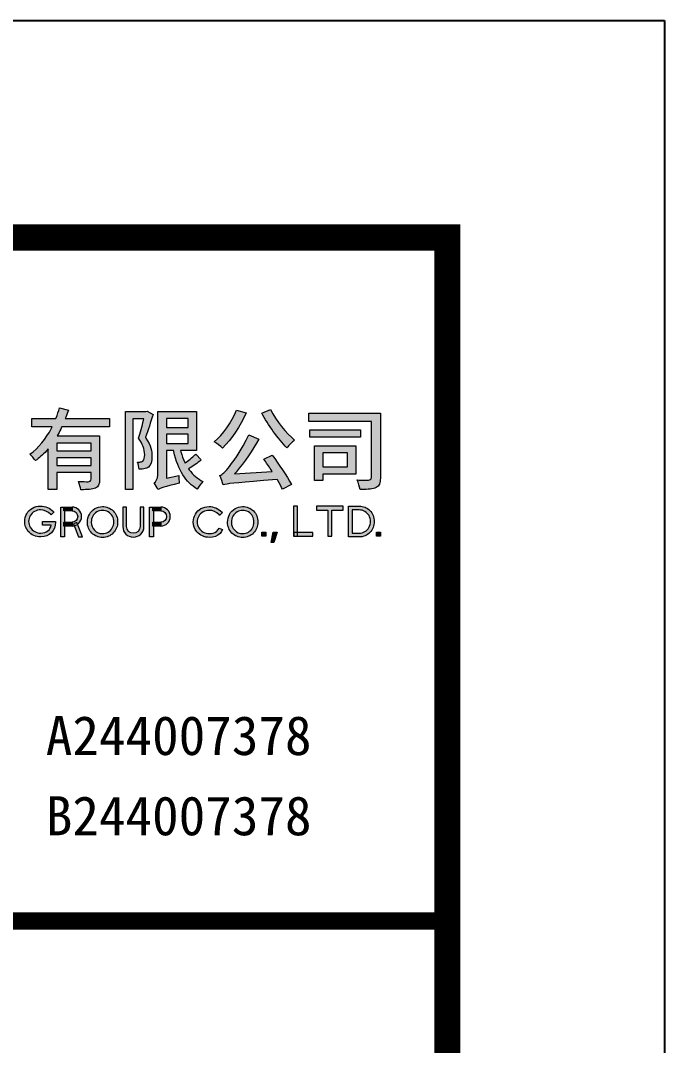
# Model space of a CAD drawing. Header units: millimetres. Extents: x 434053 to 1059003, y -2417481 to 936527.
# Drawn here: x 619367 to 620851, y -2388883 to -2386521 of the extents above; entities that cross this region are included whole.
import ezdxf

# ---------------------------------------------------------------- set-up
doc = ezdxf.new("R2010")
doc.units = ezdxf.units.MM
doc.header["$LTSCALE"] = 1000
doc.header["$MEASUREMENT"] = 0
for name, color, linetype in [('_U+56FE_U+5C42 1', 7, 'Continuous'), ('A-ANNO-TTLB', 7, 'Continuous'), ('TITEXT', 7, 'Continuous'), ('TITLIN', 7, 'Continuous'), ('图框层', 3, 'Continuous')]:
    doc.layers.add(name, color=color, linetype=linetype)
doc.styles.add('TITXV', font='', dxfattribs={"width": 0.8})
doc.styles.get('TITXV').set_extended_font_data('SimSun')

# ---------------------------------------------------------------- blocks, each defined once
blk = doc.blocks.new('asdfgafglogo2021h')
at = {"layer": '_U+56FE_U+5C42 1'}
h = blk.add_hatch(color=256, dxfattribs=at)
h.dxf.hatch_style = 2
edge = h.paths.add_edge_path()
edge.add_spline(control_points=[(397303.4, -17781.4), (397301.3, -17770.2), (397296.8, -17755.6), (397291.9, -17743.6), (397311, -17744.4), (397330.5, -17744.4), (397336.7, -17744.4), (397343, -17744.1), (397350.9, -17742.3), (397350.9, -17731.5), (397350.9, -17731.5), (397350.9, -17701.9), (397350.9, -17701.9), (397350.9, -17701.9), (397192.1, -17701.9), (397192.1, -17701.9), (397192.1, -17701.9), (397192.1, -17781), (397192.1, -17781), (397192.1, -17781), (397152.7, -17781), (397152.7, -17781), (397152.7, -17781), (397152.7, -17593.5), (397152.7, -17593.5), (397152.7, -17593.5), (397144.5, -17602.5), (397144.5, -17602.5), (397127.7, -17621), (397111.3, -17635.8), (397094.6, -17647.5), (397087.8, -17638.2), (397076.9, -17625.8), (397068.4, -17617.1), (397107.7, -17589.5), (397142.2, -17548.3), (397168.3, -17497.8), (397168.3, -17497.8), (397171.9, -17490.9), (397171.9, -17490.9), (397171.9, -17490.9), (397078.2, -17490.9), (397078.2, -17490.9), (397078.2, -17490.9), (397078.2, -17453.9), (397078.2, -17453.9), (397078.2, -17453.9), (397188, -17453.9), (397188, -17453.9), (397188, -17453.9), (397189.2, -17450.9), (397189.2, -17450.9), (397195.4, -17435), (397200.4, -17419.9), (397204.4, -17404.8), (397204.4, -17404.8), (397245.8, -17414.2), (397245.8, -17414.2), (397242.2, -17425.3), (397238.5, -17436.4), (397234.2, -17447.5), (397234.2, -17447.5), (397231.8, -17453.9), (397231.8, -17453.9), (397231.8, -17453.9), (397435.9, -17453.9), (397435.9, -17453.9), (397435.9, -17453.9), (397435.9, -17490.9), (397435.9, -17490.9), (397435.9, -17490.9), (397216.1, -17490.9), (397216.1, -17490.9), (397216.1, -17490.9), (397214.9, -17493.7), (397214.9, -17493.7), (397210, -17504.7), (397204.7, -17515.3), (397198.6, -17525.9), (397198.6, -17525.9), (397194.5, -17533), (397194.5, -17533), (397194.5, -17533), (397389.5, -17533), (397389.5, -17533), (397389.5, -17533), (397389.5, -17732.7), (397389.5, -17732.7), (397389.5, -17757.1), (397384.8, -17767.4), (397370.8, -17773.5), (397356.3, -17780.6), (397335.5, -17781.3), (397303.4, -17781.4)], knot_values=[0, 0, 0, 0, 1, 1, 1, 2, 2, 2, 3, 3, 3, 4, 4, 4, 5, 5, 5, 6, 6, 6, 7, 7, 7, 8, 8, 8, 9, 9, 9, 10, 10, 10, 11, 11, 11, 12, 12, 12, 13, 13, 13, 14, 14, 14, 15, 15, 15, 16, 16, 16, 17, 17, 17, 18, 18, 18, 19, 19, 19, 20, 20, 20, 21, 21, 21, 22, 22, 22, 23, 23, 23, 24, 24, 24, 25, 25, 25, 26, 26, 26, 27, 27, 27, 28, 28, 28, 29, 29, 29, 30, 30, 30, 31, 31, 31, 31], degree=3, periodic=0)
h.paths.add_polyline_path([(397192.1, -17670.4), (397350.9, -17670.4), (397350.9, -17634.1), (397192.1, -17634.1)])
h.paths.add_polyline_path([(397192.1, -17602.5), (397350.9, -17602.5), (397350.9, -17566.6), (397192.1, -17566.6)])
h = blk.add_hatch(color=256, dxfattribs=at)
h.dxf.hatch_style = 2
edge = h.paths.add_edge_path()
edge.add_spline(control_points=[(397508.9, -17780.6), (397508.9, -17780.6), (397508.9, -17420.4), (397508.9, -17420.4), (397508.9, -17420.4), (397602.7, -17420.4), (397602.7, -17420.4), (397602.7, -17420.4), (397608.7, -17418.7), (397608.7, -17418.7), (397608.7, -17418.7), (397636, -17434.5), (397636, -17434.5), (397625.5, -17468.4), (397612.4, -17508.4), (397601.6, -17539.1), (397601.6, -17539.1), (397600.8, -17541.5), (397600.8, -17541.5), (397600.8, -17541.5), (397602.3, -17543.5), (397602.3, -17543.5), (397628.1, -17577.2), (397631.1, -17607.1), (397631.1, -17626.8), (397631.1, -17652.6), (397625.8, -17668.7), (397614.4, -17677.2), (397609.5, -17681.2), (397603, -17683.7), (397593.2, -17685.4), (397588.8, -17686.2), (397583.3, -17686.5), (397577.6, -17686.5), (397575.7, -17686.5), (397573.7, -17686.4), (397571.7, -17686.4), (397571, -17676.9), (397568.4, -17664.5), (397564, -17653.9), (397566.2, -17654), (397568.1, -17654), (397569.8, -17654), (397571.5, -17654), (397574.7, -17653.8), (397574.7, -17653.8), (397580.2, -17653.8), (397585, -17652.3), (397588.4, -17649.4), (397595.9, -17643.8), (397597.5, -17631), (397597.5, -17621.4), (397597.5, -17594.4), (397587.9, -17568.6), (397569.1, -17544.6), (397576.6, -17520.2), (397585.3, -17488.4), (397592, -17460.7), (397592, -17460.7), (397593.4, -17454.9), (397593.4, -17454.9), (397593.4, -17454.9), (397542.6, -17454.9), (397542.6, -17454.9), (397542.6, -17454.9), (397542.6, -17780.6), (397542.6, -17780.6), (397542.6, -17780.6), (397508.9, -17780.6), (397508.9, -17780.6)], knot_values=[0, 0, 0, 0, 1, 1, 1, 2, 2, 2, 3, 3, 3, 4, 4, 4, 5, 5, 5, 6, 6, 6, 7, 7, 7, 8, 8, 8, 9, 9, 9, 10, 10, 10, 11, 11, 11, 12, 12, 12, 13, 13, 13, 14, 14, 14, 15, 15, 15, 16, 16, 16, 17, 17, 17, 18, 18, 18, 19, 19, 19, 20, 20, 20, 21, 21, 21, 22, 22, 22, 23, 23, 23, 23], degree=3, periodic=0)
edge = h.paths.add_edge_path()
edge.add_spline(control_points=[(397658.1, -17780.5), (397654.1, -17771.1), (397647.2, -17758.2), (397641.3, -17749.9), (397648.4, -17744.1), (397658.3, -17732.6), (397658.3, -17712.9), (397658.3, -17712.9), (397658.3, -17420.8), (397658.3, -17420.8), (397658.3, -17420.8), (397836, -17420.8), (397836, -17420.8), (397836, -17420.8), (397836, -17601.4), (397836, -17601.4), (397836, -17601.4), (397762.9, -17601.4), (397762.9, -17601.4), (397762.9, -17601.4), (397764.6, -17607.3), (397764.6, -17607.3), (397769.3, -17624.1), (397774.8, -17639.1), (397781.4, -17653.2), (397781.4, -17653.2), (397783.9, -17658.5), (397783.9, -17658.5), (397783.9, -17658.5), (397788.5, -17655), (397788.5, -17655), (397806, -17641.7), (397821.8, -17628.2), (397832.7, -17617.1), (397832.7, -17617.1), (397857.8, -17644.4), (397857.8, -17644.4), (397839.5, -17658.7), (397820.2, -17672.5), (397804.2, -17682.8), (397804.2, -17682.8), (397800, -17685.5), (397800, -17685.5), (397800, -17685.5), (397803, -17689.6), (397803, -17689.6), (397820.4, -17713.2), (397841.4, -17731.3), (397865.7, -17743.5), (397856.4, -17753), (397845.9, -17766.9), (397839.3, -17778.4), (397786.8, -17747.7), (397752.4, -17692.4), (397731.5, -17605), (397731.5, -17605), (397730.6, -17601.4), (397730.6, -17601.4), (397730.6, -17601.4), (397697.4, -17601.4), (397697.4, -17601.4), (397697.4, -17601.4), (397697.4, -17728.2), (397697.4, -17728.2), (397697.4, -17728.2), (397754.8, -17715.4), (397754.8, -17715.4), (397754.7, -17727.5), (397755.4, -17741.4), (397756.4, -17750.7), (397688.3, -17768.3), (397668.5, -17775.2), (397658.1, -17780.5)], knot_values=[0, 0, 0, 0, 1, 1, 1, 2, 2, 2, 3, 3, 3, 4, 4, 4, 5, 5, 5, 6, 6, 6, 7, 7, 7, 8, 8, 8, 9, 9, 9, 10, 10, 10, 11, 11, 11, 12, 12, 12, 13, 13, 13, 14, 14, 14, 15, 15, 15, 16, 16, 16, 17, 17, 17, 18, 18, 18, 19, 19, 19, 20, 20, 20, 21, 21, 21, 22, 22, 22, 23, 23, 23, 24, 24, 24, 24], degree=3, periodic=0)
h.paths.add_polyline_path([(397697.4, -17568.2), (397797.8, -17568.2), (397797.8, -17525.7), (397697.4, -17525.7)])
h.paths.add_polyline_path([(397697.4, -17495.3), (397797.8, -17495.3), (397797.8, -17453.6), (397697.4, -17453.6)])
h = blk.add_hatch(color=256, dxfattribs=at)
h.dxf.hatch_style = 2
edge = h.paths.add_edge_path()
edge.add_spline(control_points=[(398233, -17779.6), (398227.6, -17768.3), (398220.1, -17754.8), (398209.2, -17736.5), (398209.2, -17736.5), (398207.7, -17734), (398207.7, -17734), (398207.7, -17734), (398144.4, -17739.4), (398144.4, -17739.4), (398008.6, -17750.8), (397978.2, -17753.3), (397959.7, -17759), (397956.4, -17747.9), (397949.7, -17729), (397943.9, -17716), (397957, -17710.6), (397967.3, -17699), (397980, -17683.6), (397997.6, -17665.6), (398045.9, -17596.7), (398076.9, -17528.2), (398076.9, -17528.2), (398122.9, -17547.9), (398122.9, -17547.9), (398095.1, -17599.8), (398058.2, -17653.5), (398018.7, -17699.9), (398018.7, -17699.9), (398011.5, -17708.3), (398011.5, -17708.3), (398011.5, -17708.3), (398185.1, -17696.7), (398185.1, -17696.7), (398185.1, -17696.7), (398180.6, -17690), (398180.6, -17690), (398169.3, -17673), (398157.6, -17655.7), (398146.9, -17640.3), (398146.9, -17640.3), (398185.1, -17622.7), (398185.1, -17622.7), (398214.9, -17662.5), (398252.7, -17718), (398273.8, -17757.7), (398273.8, -17757.7), (398233, -17779.6), (398233, -17779.6)], knot_values=[0, 0, 0, 0, 1, 1, 1, 2, 2, 2, 3, 3, 3, 4, 4, 4, 5, 5, 5, 6, 6, 6, 7, 7, 7, 8, 8, 8, 9, 9, 9, 10, 10, 10, 11, 11, 11, 12, 12, 12, 13, 13, 13, 14, 14, 14, 15, 15, 15, 16, 16, 16, 16], degree=3, periodic=0)
edge = h.paths.add_edge_path()
edge.add_spline(control_points=[(397956.4, -17589.4), (397946.7, -17581.2), (397930.5, -17568.6), (397918.2, -17560.2), (397959.7, -17526.4), (397997.2, -17472.6), (398019.8, -17414.4), (398019.8, -17414.4), (398064.4, -17427.1), (398064.4, -17427.1), (398039, -17488.3), (397998.1, -17549.7), (397956.4, -17589.4)], knot_values=[0, 0, 0, 0, 1, 1, 1, 2, 2, 2, 3, 3, 3, 4, 4, 4, 4], degree=3, periodic=0)
edge = h.paths.add_edge_path()
edge.add_spline(control_points=[(398252.8, -17588.6), (398211.4, -17545.4), (398165.7, -17482.1), (398136.9, -17428), (398136.9, -17428), (398176.9, -17411.8), (398176.9, -17411.8), (398203.4, -17464.5), (398251.3, -17520.6), (398287.2, -17553.3), (398275.8, -17562.5), (398262.1, -17577), (398252.8, -17588.6)], knot_values=[0, 0, 0, 0, 1, 1, 1, 2, 2, 2, 3, 3, 3, 4, 4, 4, 4], degree=3, periodic=0)
h = blk.add_hatch(color=256, dxfattribs=at)
h.dxf.hatch_style = 2
edge = h.paths.add_edge_path()
edge.add_spline(control_points=[(398590, -17780.2), (398587.9, -17767.6), (398582.7, -17750.1), (398577.2, -17736.6), (398587.7, -17737.2), (398598.6, -17737.4), (398607.8, -17737.4), (398617.2, -17737.4), (398624.7, -17737.2), (398628.3, -17737), (398628.3, -17737), (398628.4, -17737), (398628.4, -17737), (398634.6, -17737), (398643.1, -17735.5), (398643.1, -17723.2), (398643.1, -17723.2), (398643.1, -17466.5), (398643.1, -17466.5), (398643.1, -17466.5), (398354.3, -17466.5), (398354.3, -17466.5), (398354.3, -17466.5), (398354.3, -17429.1), (398354.3, -17429.1), (398354.3, -17429.1), (398684.2, -17429.1), (398684.2, -17429.1), (398684.2, -17429.1), (398684.2, -17723.6), (398684.2, -17723.6), (398684.2, -17751.8), (398679.1, -17763.8), (398664.1, -17771.1), (398649.3, -17778.7), (398626.5, -17780.2), (398596.8, -17780.2), (398596.8, -17780.2), (398590, -17780.2), (398590, -17780.2)], knot_values=[0, 0, 0, 0, 1, 1, 1, 2, 2, 2, 3, 3, 3, 4, 4, 4, 5, 5, 5, 6, 6, 6, 7, 7, 7, 8, 8, 8, 9, 9, 9, 10, 10, 10, 11, 11, 11, 12, 12, 12, 13, 13, 13, 13], degree=3, periodic=0)
h.paths.add_polyline_path([(398379.5, -17739.2), (398379.5, -17578.9), (398570.8, -17578.9), (398570.8, -17709.4), (398418.1, -17709.4), (398418.1, -17739.2)])
h.paths.add_polyline_path([(398418.1, -17676.6), (398531.8, -17676.6), (398531.8, -17611.7), (398418.1, -17611.7)])
h.paths.add_polyline_path([(398358.4, -17538.9), (398358.4, -17505.2), (398592.3, -17505.2), (398592.3, -17538.9)])
h = blk.add_hatch(color=256, dxfattribs=at)
h.dxf.hatch_style = 2
edge = h.paths.add_edge_path()
edge.add_spline(control_points=[(397126.1, -17945.3), (397126.1, -17945.3), (397166.6, -17945.3), (397166.6, -17945.3), (397164.6, -17956.1), (397159.3, -17964.8), (397151, -17971.3), (397142.4, -17978.1), (397131.8, -17981.5), (397119.6, -17981.5), (397109.2, -17981.5), (397099.5, -17979.1), (397090.8, -17974.2), (397082.3, -17969.5), (397075.4, -17962.9), (397070.4, -17954.5), (397065.2, -17946.1), (397062.8, -17937.2), (397062.8, -17927.3), (397062.8, -17918.2), (397065.2, -17909.4), (397069.9, -17901.1), (397074.7, -17892.9), (397081.6, -17886.3), (397090.4, -17881.4), (397099, -17876.7), (397108.2, -17874.3), (397117.8, -17874.3), (397134.8, -17874.3), (397150.5, -17881.4), (397164.6, -17895.5), (397164.6, -17895.5), (397166.2, -17897.1), (397166.2, -17897.1), (397166.2, -17897.1), (397179.4, -17884.2), (397179.4, -17884.2), (397179.4, -17884.2), (397177.7, -17882.5), (397177.7, -17882.5), (397160, -17865.3), (397139.7, -17856.6), (397117.4, -17856.6), (397103.6, -17856.6), (397091.1, -17859.8), (397080.2, -17866), (397069.3, -17872.1), (397060.5, -17880.8), (397054.2, -17891.8), (397048, -17902.8), (397044.8, -17914.9), (397044.8, -17927.6), (397044.8, -17944.8), (397050.3, -17960.1), (397061.3, -17973.2), (397075.5, -17990.1), (397095, -17998.7), (397119.3, -17998.7), (397139.6, -17998.7), (397155.9, -17992.5), (397167.8, -17980.1), (397179.7, -17967.8), (397185.8, -17951.1), (397186, -17930.3), (397186, -17930.3), (397186, -17928), (397186, -17928), (397186, -17928), (397126.1, -17928), (397126.1, -17928), (397126.1, -17928), (397126.1, -17945.3), (397126.1, -17945.3)], knot_values=[0, 0, 0, 0, 1, 1, 1, 2, 2, 2, 3, 3, 3, 4, 4, 4, 5, 5, 5, 6, 6, 6, 7, 7, 7, 8, 8, 8, 9, 9, 9, 10, 10, 10, 11, 11, 11, 12, 12, 12, 13, 13, 13, 14, 14, 14, 15, 15, 15, 16, 16, 16, 17, 17, 17, 18, 18, 18, 19, 19, 19, 20, 20, 20, 21, 21, 21, 22, 22, 22, 23, 23, 23, 24, 24, 24, 24], degree=3, periodic=0)
h = blk.add_hatch(color=256, dxfattribs=at)
h.dxf.hatch_style = 2
h.paths.add_polyline_path([(397228.6, -17999.1), (397211.1, -17999.1), (397211.1, -17861.4), (397228.6, -17861.4)])
h = blk.add_hatch(color=256, dxfattribs=at)
h.dxf.hatch_style = 2
h.paths.add_polyline_path([(397262.9, -17878.9), (397225.3, -17878.9), (397225.3, -17861.4), (397262.9, -17861.4)])
h = blk.add_hatch(color=256, dxfattribs=at)
h.dxf.hatch_style = 2
edge = h.paths.add_edge_path()
edge.add_spline(control_points=[(397262.9, -17948.8), (397262.9, -17948.8), (397262.9, -17931.3), (397262.9, -17931.3), (397277.3, -17931.3), (397289, -17919.5), (397289, -17905.1), (397289, -17890.7), (397277.3, -17878.9), (397262.9, -17878.9), (397262.9, -17878.9), (397262.9, -17861.4), (397262.9, -17861.4), (397286.9, -17861.4), (397306.5, -17881), (397306.5, -17905.1), (397306.5, -17929.2), (397286.9, -17948.8), (397262.9, -17948.8)], knot_values=[0, 0, 0, 0, 1, 1, 1, 2, 2, 2, 3, 3, 3, 4, 4, 4, 5, 5, 5, 6, 6, 6, 6], degree=3, periodic=0)
h = blk.add_hatch(color=256, dxfattribs=at)
h.dxf.hatch_style = 2
edge = h.paths.add_edge_path()
edge.add_spline(control_points=[(397402.3, -17859.1), (397390, -17859.1), (397378.4, -17862.3), (397367.8, -17868.6), (397357.1, -17875), (397348.6, -17883.8), (397342.5, -17894.9), (397336.5, -17906), (397333.4, -17918), (397333.4, -17930.8), (397333.4, -17950.6), (397340.3, -17967.5), (397353.7, -17980.9), (397367.2, -17994.4), (397383.9, -18001.3), (397403.4, -18001.3), (397422.8, -18001.3), (397439.5, -17994.4), (397452.8, -17980.7), (397466.1, -17967), (397472.9, -17950), (397472.9, -17930.2), (397472.9, -17910), (397466, -17892.9), (397452.5, -17879.3), (397439, -17865.9), (397422.1, -17859.1), (397402.3, -17859.1)], knot_values=[0, 0, 0, 0, 1, 1, 1, 2, 2, 2, 3, 3, 3, 4, 4, 4, 5, 5, 5, 6, 6, 6, 7, 7, 7, 8, 8, 8, 9, 9, 9, 9], degree=3, periodic=0)
edge = h.paths.add_edge_path()
edge.add_spline(control_points=[(397448.3, -17957.6), (397443.7, -17965.8), (397437.3, -17972.3), (397429.3, -17976.9), (397421.3, -17981.5), (397412.4, -17983.8), (397403, -17983.8), (397388.5, -17983.8), (397376.1, -17978.7), (397366.2, -17968.4), (397356.3, -17958.2), (397351.3, -17945.5), (397351.3, -17930.8), (397351.3, -17920.8), (397353.6, -17911.6), (397358.1, -17903.4), (397362.7, -17895.2), (397368.9, -17888.8), (397377.1, -17883.9), (397385.1, -17879.2), (397393.8, -17876.7), (397402.9, -17876.7), (397412.2, -17876.7), (397421, -17879.2), (397429.2, -17883.9), (397446.7, -17894.2), (397455.1, -17909.3), (397455.1, -17930.2), (397455.1, -17940.1), (397452.8, -17949.3), (397448.3, -17957.6)], knot_values=[0, 0, 0, 0, 1, 1, 1, 2, 2, 2, 3, 3, 3, 4, 4, 4, 5, 5, 5, 6, 6, 6, 7, 7, 7, 8, 8, 8, 9, 9, 9, 10, 10, 10, 10], degree=3, periodic=0)
h = blk.add_hatch(color=256, dxfattribs=at)
h.dxf.hatch_style = 2
edge = h.paths.add_edge_path()
edge.add_spline(control_points=[(397576.1, -17951.4), (397576.1, -17968.5), (397562.3, -17982.4), (397545.2, -17982.4), (397528.2, -17982.4), (397514.3, -17968.5), (397514.3, -17951.4), (397514.3, -17951.4), (397514.3, -17861.2), (397514.3, -17861.2), (397514.3, -17861.2), (397496.6, -17861.2), (397496.6, -17861.2), (397496.6, -17861.2), (397496.6, -17951.4), (397496.6, -17951.4), (397496.6, -17978.2), (397518.4, -18000), (397545.2, -18000), (397572, -18000), (397593.8, -17978.2), (397593.8, -17951.4), (397593.8, -17951.4), (397593.8, -17861.2), (397593.8, -17861.2), (397593.8, -17861.2), (397576.1, -17861.2), (397576.1, -17861.2), (397576.1, -17861.2), (397576.1, -17951.4), (397576.1, -17951.4)], knot_values=[0, 0, 0, 0, 1, 1, 1, 2, 2, 2, 3, 3, 3, 4, 4, 4, 5, 5, 5, 6, 6, 6, 7, 7, 7, 8, 8, 8, 9, 9, 9, 10, 10, 10, 10], degree=3, periodic=0)
h = blk.add_hatch(color=256, dxfattribs=at)
h.dxf.hatch_style = 2
h.paths.add_polyline_path([(397637.6, -17999.1), (397620.1, -17999.1), (397620.1, -17861.4), (397637.6, -17861.4)])
h = blk.add_hatch(color=256, dxfattribs=at)
h.dxf.hatch_style = 2
h.paths.add_polyline_path([(397671.9, -17878.9), (397634.3, -17878.9), (397634.3, -17861.4), (397671.9, -17861.4)])
h = blk.add_hatch(color=256, dxfattribs=at)
h.dxf.hatch_style = 2
edge = h.paths.add_edge_path()
edge.add_spline(control_points=[(397671.9, -17948.8), (397671.9, -17948.8), (397671.9, -17931.3), (397671.9, -17931.3), (397686.3, -17931.3), (397698, -17919.5), (397698, -17905.1), (397698, -17890.7), (397686.3, -17878.9), (397671.9, -17878.9), (397671.9, -17878.9), (397671.9, -17861.4), (397671.9, -17861.4), (397696, -17861.4), (397715.6, -17881), (397715.6, -17905.1), (397715.6, -17929.2), (397696, -17948.8), (397671.9, -17948.8)], knot_values=[0, 0, 0, 0, 1, 1, 1, 2, 2, 2, 3, 3, 3, 4, 4, 4, 5, 5, 5, 6, 6, 6, 6], degree=3, periodic=0)
h = blk.add_hatch(color=256, dxfattribs=at)
h.dxf.hatch_style = 2
edge = h.paths.add_edge_path()
edge.add_spline(control_points=[(397939.9, -17958.1), (397937.1, -17964.2), (397933.1, -17969.5), (397927.7, -17973.7), (397919.1, -17980.5), (397908.5, -17983.9), (397896.3, -17983.9), (397885.9, -17983.9), (397876.2, -17981.4), (397867.4, -17976.6), (397859, -17971.9), (397852.1, -17965.3), (397847, -17956.9), (397841.9, -17948.4), (397839.4, -17939.5), (397839.4, -17929.7), (397839.4, -17920.6), (397841.8, -17911.8), (397846.6, -17903.5), (397851.4, -17895.3), (397858.2, -17888.6), (397867.1, -17883.8), (397875.6, -17879), (397884.9, -17876.6), (397894.5, -17876.6), (397911.5, -17876.6), (397927.2, -17883.8), (397941.3, -17897.8), (397941.3, -17897.8), (397942.9, -17899.5), (397942.9, -17899.5), (397942.9, -17899.5), (397956, -17886.6), (397956, -17886.6), (397956, -17886.6), (397954.3, -17884.9), (397954.3, -17884.9), (397936.6, -17867.7), (397916.3, -17859), (397894, -17859), (397880.3, -17859), (397867.8, -17862.1), (397856.9, -17868.3), (397845.9, -17874.5), (397837.2, -17883.2), (397830.9, -17894.2), (397824.6, -17905.2), (397821.5, -17917.2), (397821.5, -17930), (397821.5, -17947.2), (397827, -17962.5), (397837.9, -17975.6), (397852.1, -17992.5), (397871.7, -18001.1), (397896, -18001.1), (397916.2, -18001.1), (397932.5, -17994.9), (397944.5, -17982.5), (397949.3, -17977.5), (397952.9, -17971.7), (397955.8, -17965.3), (397955.8, -17965.3), (397939.9, -17958.1), (397939.9, -17958.1)], knot_values=[0, 0, 0, 0, 1, 1, 1, 2, 2, 2, 3, 3, 3, 4, 4, 4, 5, 5, 5, 6, 6, 6, 7, 7, 7, 8, 8, 8, 9, 9, 9, 10, 10, 10, 11, 11, 11, 12, 12, 12, 13, 13, 13, 14, 14, 14, 15, 15, 15, 16, 16, 16, 17, 17, 17, 18, 18, 18, 19, 19, 19, 20, 20, 20, 21, 21, 21, 21], degree=3, periodic=0)
h = blk.add_hatch(color=256, dxfattribs=at)
h.dxf.hatch_style = 2
edge = h.paths.add_edge_path()
edge.add_spline(control_points=[(398048.3, -17859.1), (398036, -17859.1), (398024.3, -17862.3), (398013.7, -17868.6), (398003, -17875), (397994.5, -17883.8), (397988.4, -17894.9), (397982.4, -17906), (397979.3, -17918), (397979.3, -17930.8), (397979.3, -17950.6), (397986.2, -17967.5), (397999.7, -17980.9), (398013.1, -17994.4), (398029.8, -18001.3), (398049.3, -18001.3), (398068.7, -18001.3), (398085.4, -17994.4), (398098.7, -17980.7), (398112, -17967), (398118.8, -17950), (398118.8, -17930.2), (398118.8, -17910), (398111.9, -17892.9), (398098.4, -17879.3), (398084.9, -17865.9), (398068.1, -17859.1), (398048.3, -17859.1)], knot_values=[0, 0, 0, 0, 1, 1, 1, 2, 2, 2, 3, 3, 3, 4, 4, 4, 5, 5, 5, 6, 6, 6, 7, 7, 7, 8, 8, 8, 9, 9, 9, 9], degree=3, periodic=0)
edge = h.paths.add_edge_path()
edge.add_spline(control_points=[(398094.2, -17957.6), (398089.6, -17965.8), (398083.3, -17972.3), (398075.3, -17976.9), (398067.2, -17981.5), (398058.4, -17983.8), (398048.9, -17983.8), (398034.4, -17983.8), (398022, -17978.7), (398012.1, -17968.4), (398002.2, -17958.2), (397997.2, -17945.5), (397997.2, -17930.8), (397997.2, -17920.8), (397999.5, -17911.6), (398004, -17903.4), (398008.6, -17895.2), (398014.8, -17888.8), (398023, -17883.9), (398031, -17879.2), (398039.7, -17876.7), (398048.9, -17876.7), (398058.1, -17876.7), (398066.9, -17879.2), (398075.1, -17883.9), (398092.6, -17894.2), (398101.1, -17909.3), (398101.1, -17930.2), (398101.1, -17940.1), (398098.8, -17949.3), (398094.2, -17957.6)], knot_values=[0, 0, 0, 0, 1, 1, 1, 2, 2, 2, 3, 3, 3, 4, 4, 4, 5, 5, 5, 6, 6, 6, 7, 7, 7, 8, 8, 8, 9, 9, 9, 10, 10, 10, 10], degree=3, periodic=0)
h = blk.add_hatch(color=256, dxfattribs=at)
h.dxf.hatch_style = 2
h.paths.add_polyline_path([(398283.3, -17995.6), (398300.9, -17995.6), (398300.9, -17857.8), (398283.3, -17857.8)])
h = blk.add_hatch(color=256, dxfattribs=at)
h.dxf.hatch_style = 2
h.paths.add_polyline_path([(398389, -17875.4), (398441.7, -17875.4), (398441.7, -17995.6), (398459.4, -17995.6), (398459.4, -17875.4), (398512.1, -17875.4), (398512.1, -17857.8), (398389, -17857.8)])
h = blk.add_hatch(color=256, dxfattribs=at)
h.dxf.hatch_style = 2
edge = h.paths.add_edge_path()
edge.add_spline(control_points=[(398585.6, -17857), (398585.6, -17857), (398535.9, -17857), (398535.9, -17857), (398535.9, -17857), (398535.9, -17999.1), (398535.9, -17999.1), (398535.9, -17999.1), (398585.3, -17999.1), (398585.3, -17999.1), (398585.3, -17999.1), (398585.8, -17999.1), (398585.8, -17999.1), (398605.3, -17999.1), (398621.9, -17992.2), (398635.3, -17978.5), (398648.6, -17964.8), (398655.3, -17947.8), (398655.3, -17928), (398655.3, -17907.8), (398648.5, -17890.7), (398634.9, -17877.1), (398621.7, -17864), (398605.1, -17857.2), (398585.6, -17857)], knot_values=[0, 0, 0, 0, 1, 1, 1, 2, 2, 2, 3, 3, 3, 4, 4, 4, 5, 5, 5, 6, 6, 6, 7, 7, 7, 8, 8, 8, 8], degree=3, periodic=0)
edge = h.paths.add_edge_path()
edge.add_spline(control_points=[(398630.7, -17955.4), (398626.2, -17963.6), (398619.8, -17970), (398611.8, -17974.6), (398603.8, -17979.3), (398595, -17981.6), (398585.6, -17981.6), (398585.6, -17981.6), (398553.3, -17981.6), (398553.3, -17981.6), (398553.3, -17981.6), (398553.3, -17874.5), (398553.3, -17874.5), (398553.3, -17874.5), (398583.3, -17874.5), (398583.3, -17874.5), (398583.3, -17874.5), (398583.3, -17874.6), (398583.3, -17874.6), (398583.3, -17874.6), (398585.6, -17874.6), (398585.6, -17874.6), (398594.7, -17874.6), (398603.5, -17877), (398611.6, -17881.7), (398629.1, -17892), (398637.6, -17907.1), (398637.6, -17928), (398637.6, -17937.9), (398635.3, -17947.2), (398630.7, -17955.4)], knot_values=[0, 0, 0, 0, 1, 1, 1, 2, 2, 2, 3, 3, 3, 4, 4, 4, 5, 5, 5, 6, 6, 6, 7, 7, 7, 8, 8, 8, 9, 9, 9, 10, 10, 10, 10], degree=3, periodic=0)
h = blk.add_hatch(color=256, dxfattribs=at)
h.dxf.hatch_style = 2
h.paths.add_polyline_path([(397262.9, -17948.8), (397225.3, -17948.8), (397225.3, -17931.3), (397262.9, -17931.3)])
h = blk.add_hatch(color=256, dxfattribs=at)
h.dxf.hatch_style = 2
h.paths.add_polyline_path([(397311.4, -17999.1), (397285.5, -17932.3), (397269.2, -17938.6), (397292.6, -17999.1)])
h = blk.add_hatch(color=256, dxfattribs=at)
h.dxf.hatch_style = 2
h.paths.add_polyline_path([(397671.9, -17948.8), (397634.3, -17948.8), (397634.3, -17931.3), (397671.9, -17931.3)])
h = blk.add_hatch(color=256, dxfattribs=at)
h.dxf.hatch_style = 2
h.paths.add_polyline_path([(398156.2, -17995.6), (398137.9, -17995.6), (398137.9, -17977.3), (398156.2, -17977.3)])
h = blk.add_hatch(color=256, dxfattribs=at)
h.dxf.hatch_style = 2
h.paths.add_polyline_path([(398192.5, -18023.9), (398180.5, -18023.9), (398189.5, -17977.3), (398207.7, -17977.3)])
h = blk.add_hatch(color=256, dxfattribs=at)
h.dxf.hatch_style = 2
h.paths.add_polyline_path([(398284.2, -17978), (398284.2, -17995.6), (398371.5, -17995.6), (398371.5, -17978)])
h = blk.add_hatch(color=256, dxfattribs=at)
h.dxf.hatch_style = 2
h.paths.add_polyline_path([(398684.3, -17995.6), (398666, -17995.6), (398666, -17977.3), (398684.3, -17977.3)])
at = {"layer": '_U+56FE_U+5C42 1', "lineweight": 0}
for p, q in [((397797.8, -17453.6), (397697.4, -17453.6)), ((397697.4, -17453.6), (397697.4, -17495.3)), ((397797.8, -17495.3), (397797.8, -17453.6)), ((397697.4, -17495.3), (397797.8, -17495.3)), ((398358.4, -17538.9), (398358.4, -17505.2)), ((398358.4, -17505.2), (398592.3, -17505.2)), ((398592.3, -17505.2), (398592.3, -17538.9)), ((397350.9, -17566.6), (397192.1, -17566.6)), ((397192.1, -17566.6), (397192.1, -17602.5)), ((397350.9, -17602.5), (397350.9, -17566.6)), ((397797.8, -17525.7), (397697.4, -17525.7)), ((397697.4, -17525.7), (397697.4, -17568.2)), ((397697.4, -17568.2), (397797.8, -17568.2)), ((397797.8, -17568.2), (397797.8, -17525.7)), ((398592.3, -17538.9), (398358.4, -17538.9)), ((397192.1, -17602.5), (397350.9, -17602.5)), ((398379.5, -17739.2), (398379.5, -17578.9)), ((398379.5, -17578.9), (398570.8, -17578.9)), ((398531.8, -17611.7), (398418.1, -17611.7)), ((398418.1, -17611.7), (398418.1, -17676.6)), ((398531.8, -17676.6), (398531.8, -17611.7)), ((398570.8, -17578.9), (398570.8, -17709.4)), ((397350.9, -17634.1), (397192.1, -17634.1)), ((397192.1, -17634.1), (397192.1, -17670.4)), ((397350.9, -17670.4), (397350.9, -17634.1)), ((397192.1, -17670.4), (397350.9, -17670.4)), ((398418.1, -17676.6), (398531.8, -17676.6)), ((398570.8, -17709.4), (398418.1, -17709.4)), ((398418.1, -17709.4), (398418.1, -17739.2)), ((398418.1, -17739.2), (398379.5, -17739.2))]:
    blk.add_line(p, q, dxfattribs=at)
for points in [[(397228.6, -17999.1), (397211.1, -17999.1), (397211.1, -17861.4), (397228.6, -17861.4), (397228.6, -17999.1)], [(397262.9, -17878.9), (397225.3, -17878.9), (397225.3, -17861.4), (397262.9, -17861.4), (397262.9, -17878.9)], [(397637.6, -17999.1), (397620.1, -17999.1), (397620.1, -17861.4), (397637.6, -17861.4), (397637.6, -17999.1)], [(397671.9, -17878.9), (397634.3, -17878.9), (397634.3, -17861.4), (397671.9, -17861.4), (397671.9, -17878.9)], [(398283.3, -17995.6), (398300.9, -17995.6), (398300.9, -17857.8), (398283.3, -17857.8), (398283.3, -17995.6)], [(398389, -17875.4), (398441.7, -17875.4), (398441.7, -17995.6), (398459.4, -17995.6), (398459.4, -17875.4), (398512.1, -17875.4), (398512.1, -17857.8), (398389, -17857.8), (398389, -17875.4)], [(397262.9, -17948.8), (397225.3, -17948.8), (397225.3, -17931.3), (397262.9, -17931.3), (397262.9, -17948.8)], [(397311.4, -17999.1), (397285.5, -17932.3), (397269.2, -17938.6), (397292.6, -17999.1), (397311.4, -17999.1)], [(397671.9, -17948.8), (397634.3, -17948.8), (397634.3, -17931.3), (397671.9, -17931.3), (397671.9, -17948.8)], [(398156.2, -17995.6), (398137.9, -17995.6), (398137.9, -17977.3), (398156.2, -17977.3), (398156.2, -17995.6)], [(398192.5, -18023.9), (398180.5, -18023.9), (398189.5, -17977.3), (398207.7, -17977.3), (398192.5, -18023.9)], [(398284.2, -17978), (398284.2, -17995.6), (398371.5, -17995.6), (398371.5, -17978), (398284.2, -17978)], [(398684.3, -17995.6), (398666, -17995.6), (398666, -17977.3), (398684.3, -17977.3), (398684.3, -17995.6)]]:
    blk.add_lwpolyline(points, dxfattribs=at)
for points in [[(397189.2, -17450.9), (397195.4, -17435), (397200.4, -17419.9), (397204.4, -17404.8)], [(397204.4, -17404.8), (397204.4, -17404.8), (397245.8, -17414.2), (397245.8, -17414.2)], [(397245.8, -17414.2), (397242.2, -17425.3), (397238.5, -17436.4), (397234.2, -17447.5)], [(397508.9, -17780.6), (397508.9, -17780.6), (397508.9, -17420.4), (397508.9, -17420.4)], [(397508.9, -17420.4), (397508.9, -17420.4), (397602.7, -17420.4), (397602.7, -17420.4)], [(397602.7, -17420.4), (397602.7, -17420.4), (397608.7, -17418.7), (397608.7, -17418.7)], [(397608.7, -17418.7), (397608.7, -17418.7), (397636, -17434.5), (397636, -17434.5)], [(397658.3, -17712.9), (397658.3, -17712.9), (397658.3, -17420.8), (397658.3, -17420.8)], [(397658.3, -17420.8), (397658.3, -17420.8), (397836, -17420.8), (397836, -17420.8)], [(397836, -17420.8), (397836, -17420.8), (397836, -17601.4), (397836, -17601.4)], [(397918.2, -17560.2), (397959.7, -17526.4), (397997.2, -17472.6), (398019.8, -17414.4)], [(398064.4, -17427.1), (398039, -17488.3), (397998.1, -17549.7), (397956.4, -17589.4)], [(398019.8, -17414.4), (398019.8, -17414.4), (398064.4, -17427.1), (398064.4, -17427.1)], [(398136.9, -17428), (398136.9, -17428), (398176.9, -17411.8), (398176.9, -17411.8)], [(398252.8, -17588.6), (398211.4, -17545.4), (398165.7, -17482.1), (398136.9, -17428)], [(398176.9, -17411.8), (398203.4, -17464.5), (398251.3, -17520.6), (398287.2, -17553.3)], [(398354.3, -17466.5), (398354.3, -17466.5), (398354.3, -17429.1), (398354.3, -17429.1)], [(398354.3, -17429.1), (398354.3, -17429.1), (398684.2, -17429.1), (398684.2, -17429.1)], [(398684.2, -17429.1), (398684.2, -17429.1), (398684.2, -17723.6), (398684.2, -17723.6)], [(397078.2, -17490.9), (397078.2, -17490.9), (397078.2, -17453.9), (397078.2, -17453.9)], [(397078.2, -17453.9), (397078.2, -17453.9), (397188, -17453.9), (397188, -17453.9)], [(397188, -17453.9), (397188, -17453.9), (397189.2, -17450.9), (397189.2, -17450.9)], [(397234.2, -17447.5), (397234.2, -17447.5), (397231.8, -17453.9), (397231.8, -17453.9)], [(397231.8, -17453.9), (397231.8, -17453.9), (397435.9, -17453.9), (397435.9, -17453.9)], [(397435.9, -17453.9), (397435.9, -17453.9), (397435.9, -17490.9), (397435.9, -17490.9)], [(397593.4, -17454.9), (397593.4, -17454.9), (397542.6, -17454.9), (397542.6, -17454.9)], [(397542.6, -17454.9), (397542.6, -17454.9), (397542.6, -17780.6), (397542.6, -17780.6)], [(397569.1, -17544.6), (397576.6, -17520.2), (397585.3, -17488.4), (397592, -17460.7)], [(397592, -17460.7), (397592, -17460.7), (397593.4, -17454.9), (397593.4, -17454.9)], [(397636, -17434.5), (397625.5, -17468.4), (397612.4, -17508.4), (397601.6, -17539.1)], [(398643.1, -17466.5), (398643.1, -17466.5), (398354.3, -17466.5), (398354.3, -17466.5)], [(398643.1, -17723.2), (398643.1, -17723.2), (398643.1, -17466.5), (398643.1, -17466.5)], [(397068.4, -17617.1), (397107.7, -17589.5), (397142.2, -17548.3), (397168.3, -17497.8)], [(397171.9, -17490.9), (397171.9, -17490.9), (397078.2, -17490.9), (397078.2, -17490.9)], [(397168.3, -17497.8), (397168.3, -17497.8), (397171.9, -17490.9), (397171.9, -17490.9)], [(397214.9, -17493.7), (397210, -17504.7), (397204.7, -17515.3), (397198.6, -17525.9)], [(397216.1, -17490.9), (397216.1, -17490.9), (397214.9, -17493.7), (397214.9, -17493.7)], [(397435.9, -17490.9), (397435.9, -17490.9), (397216.1, -17490.9), (397216.1, -17490.9)], [(397198.6, -17525.9), (397198.6, -17525.9), (397194.5, -17533), (397194.5, -17533)], [(397194.5, -17533), (397194.5, -17533), (397389.5, -17533), (397389.5, -17533)], [(397389.5, -17533), (397389.5, -17533), (397389.5, -17732.7), (397389.5, -17732.7)], [(397601.6, -17539.1), (397601.6, -17539.1), (397600.8, -17541.5), (397600.8, -17541.5)], [(397600.8, -17541.5), (397600.8, -17541.5), (397602.3, -17543.5), (397602.3, -17543.5)], [(397956.4, -17589.4), (397946.7, -17581.2), (397930.5, -17568.6), (397918.2, -17560.2)], [(397980, -17683.6), (397997.6, -17665.6), (398045.9, -17596.7), (398076.9, -17528.2)], [(398122.9, -17547.9), (398095.1, -17599.8), (398058.2, -17653.5), (398018.7, -17699.9)], [(398076.9, -17528.2), (398076.9, -17528.2), (398122.9, -17547.9), (398122.9, -17547.9)], [(398287.2, -17553.3), (398275.8, -17562.5), (398262.1, -17577), (398252.8, -17588.6)], [(397094.6, -17647.5), (397087.8, -17638.2), (397076.9, -17625.8), (397068.4, -17617.1)], [(397144.5, -17602.5), (397127.7, -17621), (397111.3, -17635.8), (397094.6, -17647.5)], [(397152.7, -17593.5), (397152.7, -17593.5), (397144.5, -17602.5), (397144.5, -17602.5)], [(397152.7, -17781), (397152.7, -17781), (397152.7, -17593.5), (397152.7, -17593.5)], [(397730.6, -17601.4), (397730.6, -17601.4), (397697.4, -17601.4), (397697.4, -17601.4)], [(397697.4, -17601.4), (397697.4, -17601.4), (397697.4, -17728.2), (397697.4, -17728.2)], [(397731.5, -17605), (397731.5, -17605), (397730.6, -17601.4), (397730.6, -17601.4)], [(397839.3, -17778.4), (397786.8, -17747.7), (397752.4, -17692.4), (397731.5, -17605)], [(397836, -17601.4), (397836, -17601.4), (397762.9, -17601.4), (397762.9, -17601.4)], [(397762.9, -17601.4), (397762.9, -17601.4), (397764.6, -17607.3), (397764.6, -17607.3)], [(397764.6, -17607.3), (397769.3, -17624.1), (397774.8, -17639.1), (397781.4, -17653.2)], [(397788.5, -17655), (397806, -17641.7), (397821.8, -17628.2), (397832.7, -17617.1)], [(397832.7, -17617.1), (397832.7, -17617.1), (397857.8, -17644.4), (397857.8, -17644.4)], [(397571.7, -17686.4), (397571, -17676.9), (397568.4, -17664.5), (397564, -17653.9)], [(397781.4, -17653.2), (397781.4, -17653.2), (397783.9, -17658.5), (397783.9, -17658.5)], [(397783.9, -17658.5), (397783.9, -17658.5), (397788.5, -17655), (397788.5, -17655)], [(397857.8, -17644.4), (397839.5, -17658.7), (397820.2, -17672.5), (397804.2, -17682.8)], [(398146.9, -17640.3), (398146.9, -17640.3), (398185.1, -17622.7), (398185.1, -17622.7)], [(398180.6, -17690), (398169.3, -17673), (398157.6, -17655.7), (398146.9, -17640.3)], [(398185.1, -17622.7), (398214.9, -17662.5), (398252.7, -17718), (398273.8, -17757.7)], [(397350.9, -17701.9), (397350.9, -17701.9), (397192.1, -17701.9), (397192.1, -17701.9)], [(397192.1, -17701.9), (397192.1, -17701.9), (397192.1, -17781), (397192.1, -17781)], [(397350.9, -17731.5), (397350.9, -17731.5), (397350.9, -17701.9), (397350.9, -17701.9)], [(397614.4, -17677.2), (397609.5, -17681.2), (397603, -17683.7), (397593.2, -17685.4)], [(397641.3, -17749.9), (397648.4, -17744.1), (397658.3, -17732.6), (397658.3, -17712.9)], [(397804.2, -17682.8), (397804.2, -17682.8), (397800, -17685.5), (397800, -17685.5)], [(397800, -17685.5), (397800, -17685.5), (397803, -17689.6), (397803, -17689.6)], [(397803, -17689.6), (397820.4, -17713.2), (397841.4, -17731.3), (397865.7, -17743.5)], [(397943.9, -17716), (397957, -17710.6), (397967.3, -17699), (397980, -17683.6)], [(398011.5, -17708.3), (398011.5, -17708.3), (398185.1, -17696.7), (398185.1, -17696.7)], [(398018.7, -17699.9), (398018.7, -17699.9), (398011.5, -17708.3), (398011.5, -17708.3)], [(398185.1, -17696.7), (398185.1, -17696.7), (398180.6, -17690), (398180.6, -17690)], [(397303.4, -17781.4), (397301.3, -17770.2), (397296.8, -17755.6), (397291.9, -17743.6)], [(397291.9, -17743.6), (397311, -17744.4), (397330.5, -17744.4), (397336.7, -17744.4)], [(397336.7, -17744.4), (397343, -17744.1), (397350.9, -17742.3), (397350.9, -17731.5)], [(397389.5, -17732.7), (397389.5, -17757.1), (397384.8, -17767.4), (397370.8, -17773.5)], [(397658.1, -17780.5), (397654.1, -17771.1), (397647.2, -17758.2), (397641.3, -17749.9)], [(397756.4, -17750.7), (397688.3, -17768.3), (397668.5, -17775.2), (397658.1, -17780.5)], [(397697.4, -17728.2), (397697.4, -17728.2), (397754.8, -17715.4), (397754.8, -17715.4)], [(397754.8, -17715.4), (397754.7, -17727.5), (397755.4, -17741.4), (397756.4, -17750.7)], [(397865.7, -17743.5), (397856.4, -17753), (397845.9, -17766.9), (397839.3, -17778.4)], [(397959.7, -17759), (397956.4, -17747.9), (397949.7, -17729), (397943.9, -17716)], [(398144.4, -17739.4), (398008.6, -17750.8), (397978.2, -17753.3), (397959.7, -17759)], [(398207.7, -17734), (398207.7, -17734), (398144.4, -17739.4), (398144.4, -17739.4)], [(398209.2, -17736.5), (398209.2, -17736.5), (398207.7, -17734), (398207.7, -17734)], [(398233, -17779.6), (398227.6, -17768.3), (398220.1, -17754.8), (398209.2, -17736.5)], [(398273.8, -17757.7), (398273.8, -17757.7), (398233, -17779.6), (398233, -17779.6)], [(398590, -17780.2), (398587.9, -17767.6), (398582.7, -17750.1), (398577.2, -17736.6)], [(398684.2, -17723.6), (398684.2, -17751.8), (398679.1, -17763.8), (398664.1, -17771.1)], [(397192.1, -17781), (397192.1, -17781), (397152.7, -17781), (397152.7, -17781)], [(397370.8, -17773.5), (397356.3, -17780.6), (397335.5, -17781.3), (397303.4, -17781.4)], [(397542.6, -17780.6), (397542.6, -17780.6), (397508.9, -17780.6), (397508.9, -17780.6)], [(398596.8, -17780.2), (398596.8, -17780.2), (398590, -17780.2), (398590, -17780.2)], [(398664.1, -17771.1), (398649.3, -17778.7), (398626.5, -17780.2), (398596.8, -17780.2)], [(397514.3, -17861.2), (397514.3, -17861.2), (397496.6, -17861.2), (397496.6, -17861.2)], [(397496.6, -17861.2), (397496.6, -17861.2), (397496.6, -17951.4), (397496.6, -17951.4)], [(397514.3, -17951.4), (397514.3, -17951.4), (397514.3, -17861.2), (397514.3, -17861.2)], [(397593.8, -17861.2), (397593.8, -17861.2), (397576.1, -17861.2), (397576.1, -17861.2)], [(397576.1, -17861.2), (397576.1, -17861.2), (397576.1, -17951.4), (397576.1, -17951.4)], [(397593.8, -17951.4), (397593.8, -17951.4), (397593.8, -17861.2), (397593.8, -17861.2)]]:
    blk.add_open_spline(points, degree=3, dxfattribs=at)
for points, knots in [([(397588.4, -17649.4), (397595.9, -17643.8), (397597.5, -17631), (397597.5, -17621.4), (397597.5, -17594.4), (397587.9, -17568.6), (397569.1, -17544.6)], [16, 16, 16, 16, 17, 17, 17, 18, 18, 18, 18]), ([(397602.3, -17543.5), (397628.1, -17577.2), (397631.1, -17607.1), (397631.1, -17626.8), (397631.1, -17652.6), (397625.8, -17668.7), (397614.4, -17677.2)], [7, 7, 7, 7, 8, 8, 8, 9, 9, 9, 9]), ([(397564, -17653.9), (397566.2, -17654), (397568.1, -17654), (397569.8, -17654), (397571.5, -17654), (397574.7, -17653.8), (397574.7, -17653.8), (397580.2, -17653.8), (397585, -17652.3), (397588.4, -17649.4)], [13, 13, 13, 13, 14, 14, 14, 15, 15, 15, 16, 16, 16, 16]), ([(397593.2, -17685.4), (397588.8, -17686.2), (397583.3, -17686.5), (397577.6, -17686.5), (397575.7, -17686.5), (397573.7, -17686.4), (397571.7, -17686.4)], [10, 10, 10, 10, 11, 11, 11, 12, 12, 12, 12]), ([(398577.2, -17736.6), (398587.7, -17737.2), (398598.6, -17737.4), (398607.8, -17737.4), (398617.2, -17737.4), (398624.7, -17737.2), (398628.3, -17737)], [1, 1, 1, 1, 2, 2, 2, 3, 3, 3, 3]), ([(398628.3, -17737), (398628.3, -17737), (398628.4, -17737), (398628.4, -17737), (398634.6, -17737), (398643.1, -17735.5), (398643.1, -17723.2)], [3, 3, 3, 3, 4, 4, 4, 5, 5, 5, 5]), ([(397126.1, -17945.3), (397126.1, -17945.3), (397166.6, -17945.3), (397166.6, -17945.3), (397164.6, -17956.1), (397159.3, -17964.8), (397151, -17971.3), (397142.4, -17978.1), (397131.8, -17981.5), (397119.6, -17981.5), (397109.2, -17981.5), (397099.5, -17979.1), (397090.8, -17974.2), (397082.3, -17969.5), (397075.4, -17962.9), (397070.4, -17954.5), (397065.2, -17946.1), (397062.8, -17937.2), (397062.8, -17927.3), (397062.8, -17918.2), (397065.2, -17909.4), (397069.9, -17901.1), (397074.7, -17892.9), (397081.6, -17886.3), (397090.4, -17881.4), (397099, -17876.7), (397108.2, -17874.3), (397117.8, -17874.3), (397134.8, -17874.3), (397150.5, -17881.4), (397164.6, -17895.5), (397164.6, -17895.5), (397166.2, -17897.1), (397166.2, -17897.1), (397166.2, -17897.1), (397179.4, -17884.2), (397179.4, -17884.2), (397179.4, -17884.2), (397177.7, -17882.5), (397177.7, -17882.5), (397160, -17865.3), (397139.7, -17856.6), (397117.4, -17856.6), (397103.6, -17856.6), (397091.1, -17859.8), (397080.2, -17866), (397069.3, -17872.1), (397060.5, -17880.8), (397054.2, -17891.8), (397048, -17902.8), (397044.8, -17914.9), (397044.8, -17927.6), (397044.8, -17944.8), (397050.3, -17960.1), (397061.3, -17973.2), (397075.5, -17990.1), (397095, -17998.7), (397119.3, -17998.7), (397139.6, -17998.7), (397155.9, -17992.5), (397167.8, -17980.1), (397179.7, -17967.8), (397185.8, -17951.1), (397186, -17930.3), (397186, -17930.3), (397186, -17928), (397186, -17928), (397186, -17928), (397126.1, -17928), (397126.1, -17928), (397126.1, -17928), (397126.1, -17945.3), (397126.1, -17945.3)], [0, 0, 0, 0, 1, 1, 1, 2, 2, 2, 3, 3, 3, 4, 4, 4, 5, 5, 5, 6, 6, 6, 7, 7, 7, 8, 8, 8, 9, 9, 9, 10, 10, 10, 11, 11, 11, 12, 12, 12, 13, 13, 13, 14, 14, 14, 15, 15, 15, 16, 16, 16, 17, 17, 17, 18, 18, 18, 19, 19, 19, 20, 20, 20, 21, 21, 21, 22, 22, 22, 23, 23, 23, 24, 24, 24, 24]), ([(397262.9, -17948.8), (397262.9, -17948.8), (397262.9, -17931.3), (397262.9, -17931.3), (397277.3, -17931.3), (397289, -17919.5), (397289, -17905.1), (397289, -17890.7), (397277.3, -17878.9), (397262.9, -17878.9), (397262.9, -17878.9), (397262.9, -17861.4), (397262.9, -17861.4), (397286.9, -17861.4), (397306.5, -17881), (397306.5, -17905.1), (397306.5, -17929.2), (397286.9, -17948.8), (397262.9, -17948.8)], [0, 0, 0, 0, 1, 1, 1, 2, 2, 2, 3, 3, 3, 4, 4, 4, 5, 5, 5, 6, 6, 6, 6]), ([(397402.3, -17859.1), (397390, -17859.1), (397378.4, -17862.3), (397367.8, -17868.6), (397357.1, -17875), (397348.6, -17883.8), (397342.5, -17894.9), (397336.5, -17906), (397333.4, -17918), (397333.4, -17930.8), (397333.4, -17950.6), (397340.3, -17967.5), (397353.7, -17980.9), (397367.2, -17994.4), (397383.9, -18001.3), (397403.4, -18001.3), (397422.8, -18001.3), (397439.5, -17994.4), (397452.8, -17980.7), (397466.1, -17967), (397472.9, -17950), (397472.9, -17930.2), (397472.9, -17910), (397466, -17892.9), (397452.5, -17879.3), (397439, -17865.9), (397422.1, -17859.1), (397402.3, -17859.1)], [0, 0, 0, 0, 1, 1, 1, 2, 2, 2, 3, 3, 3, 4, 4, 4, 5, 5, 5, 6, 6, 6, 7, 7, 7, 8, 8, 8, 9, 9, 9, 9]), ([(397448.3, -17957.6), (397443.7, -17965.8), (397437.3, -17972.3), (397429.3, -17976.9), (397421.3, -17981.5), (397412.4, -17983.8), (397403, -17983.8), (397388.5, -17983.8), (397376.1, -17978.7), (397366.2, -17968.4), (397356.3, -17958.2), (397351.3, -17945.5), (397351.3, -17930.8), (397351.3, -17920.8), (397353.6, -17911.6), (397358.1, -17903.4), (397362.7, -17895.2), (397368.9, -17888.8), (397377.1, -17883.9), (397385.1, -17879.2), (397393.8, -17876.7), (397402.9, -17876.7), (397412.2, -17876.7), (397421, -17879.2), (397429.2, -17883.9), (397446.7, -17894.2), (397455.1, -17909.3), (397455.1, -17930.2), (397455.1, -17940.1), (397452.8, -17949.3), (397448.3, -17957.6)], [0, 0, 0, 0, 1, 1, 1, 2, 2, 2, 3, 3, 3, 4, 4, 4, 5, 5, 5, 6, 6, 6, 7, 7, 7, 8, 8, 8, 9, 9, 9, 10, 10, 10, 10]), ([(397671.9, -17948.8), (397671.9, -17948.8), (397671.9, -17931.3), (397671.9, -17931.3), (397686.3, -17931.3), (397698, -17919.5), (397698, -17905.1), (397698, -17890.7), (397686.3, -17878.9), (397671.9, -17878.9), (397671.9, -17878.9), (397671.9, -17861.4), (397671.9, -17861.4), (397696, -17861.4), (397715.6, -17881), (397715.6, -17905.1), (397715.6, -17929.2), (397696, -17948.8), (397671.9, -17948.8)], [0, 0, 0, 0, 1, 1, 1, 2, 2, 2, 3, 3, 3, 4, 4, 4, 5, 5, 5, 6, 6, 6, 6]), ([(397939.9, -17958.1), (397937.1, -17964.2), (397933.1, -17969.5), (397927.7, -17973.7), (397919.1, -17980.5), (397908.5, -17983.9), (397896.3, -17983.9), (397885.9, -17983.9), (397876.2, -17981.4), (397867.4, -17976.6), (397859, -17971.9), (397852.1, -17965.3), (397847, -17956.9), (397841.9, -17948.4), (397839.4, -17939.5), (397839.4, -17929.7), (397839.4, -17920.6), (397841.8, -17911.8), (397846.6, -17903.5), (397851.4, -17895.3), (397858.2, -17888.6), (397867.1, -17883.8), (397875.6, -17879), (397884.9, -17876.6), (397894.5, -17876.6), (397911.5, -17876.6), (397927.2, -17883.8), (397941.3, -17897.8), (397941.3, -17897.8), (397942.9, -17899.5), (397942.9, -17899.5), (397942.9, -17899.5), (397956, -17886.6), (397956, -17886.6), (397956, -17886.6), (397954.3, -17884.9), (397954.3, -17884.9), (397936.6, -17867.7), (397916.3, -17859), (397894, -17859), (397880.3, -17859), (397867.8, -17862.1), (397856.9, -17868.3), (397845.9, -17874.5), (397837.2, -17883.2), (397830.9, -17894.2), (397824.6, -17905.2), (397821.5, -17917.2), (397821.5, -17930), (397821.5, -17947.2), (397827, -17962.5), (397837.9, -17975.6), (397852.1, -17992.5), (397871.7, -18001.1), (397896, -18001.1), (397916.2, -18001.1), (397932.5, -17994.9), (397944.5, -17982.5), (397949.3, -17977.5), (397952.9, -17971.7), (397955.8, -17965.3), (397955.8, -17965.3), (397939.9, -17958.1), (397939.9, -17958.1)], [0, 0, 0, 0, 1, 1, 1, 2, 2, 2, 3, 3, 3, 4, 4, 4, 5, 5, 5, 6, 6, 6, 7, 7, 7, 8, 8, 8, 9, 9, 9, 10, 10, 10, 11, 11, 11, 12, 12, 12, 13, 13, 13, 14, 14, 14, 15, 15, 15, 16, 16, 16, 17, 17, 17, 18, 18, 18, 19, 19, 19, 20, 20, 20, 21, 21, 21, 21]), ([(398048.3, -17859.1), (398036, -17859.1), (398024.3, -17862.3), (398013.7, -17868.6), (398003, -17875), (397994.5, -17883.8), (397988.4, -17894.9), (397982.4, -17906), (397979.3, -17918), (397979.3, -17930.8), (397979.3, -17950.6), (397986.2, -17967.5), (397999.7, -17980.9), (398013.1, -17994.4), (398029.8, -18001.3), (398049.3, -18001.3), (398068.7, -18001.3), (398085.4, -17994.4), (398098.7, -17980.7), (398112, -17967), (398118.8, -17950), (398118.8, -17930.2), (398118.8, -17910), (398111.9, -17892.9), (398098.4, -17879.3), (398084.9, -17865.9), (398068.1, -17859.1), (398048.3, -17859.1)], [0, 0, 0, 0, 1, 1, 1, 2, 2, 2, 3, 3, 3, 4, 4, 4, 5, 5, 5, 6, 6, 6, 7, 7, 7, 8, 8, 8, 9, 9, 9, 9]), ([(398094.2, -17957.6), (398089.6, -17965.8), (398083.3, -17972.3), (398075.3, -17976.9), (398067.2, -17981.5), (398058.4, -17983.8), (398048.9, -17983.8), (398034.4, -17983.8), (398022, -17978.7), (398012.1, -17968.4), (398002.2, -17958.2), (397997.2, -17945.5), (397997.2, -17930.8), (397997.2, -17920.8), (397999.5, -17911.6), (398004, -17903.4), (398008.6, -17895.2), (398014.8, -17888.8), (398023, -17883.9), (398031, -17879.2), (398039.7, -17876.7), (398048.9, -17876.7), (398058.1, -17876.7), (398066.9, -17879.2), (398075.1, -17883.9), (398092.6, -17894.2), (398101.1, -17909.3), (398101.1, -17930.2), (398101.1, -17940.1), (398098.8, -17949.3), (398094.2, -17957.6)], [0, 0, 0, 0, 1, 1, 1, 2, 2, 2, 3, 3, 3, 4, 4, 4, 5, 5, 5, 6, 6, 6, 7, 7, 7, 8, 8, 8, 9, 9, 9, 10, 10, 10, 10]), ([(398585.6, -17857), (398585.6, -17857), (398535.9, -17857), (398535.9, -17857), (398535.9, -17857), (398535.9, -17999.1), (398535.9, -17999.1), (398535.9, -17999.1), (398585.3, -17999.1), (398585.3, -17999.1), (398585.3, -17999.1), (398585.8, -17999.1), (398585.8, -17999.1), (398605.3, -17999.1), (398621.9, -17992.2), (398635.3, -17978.5), (398648.6, -17964.8), (398655.3, -17947.8), (398655.3, -17928), (398655.3, -17907.8), (398648.5, -17890.7), (398634.9, -17877.1), (398621.7, -17864), (398605.1, -17857.2), (398585.6, -17857)], [0, 0, 0, 0, 1, 1, 1, 2, 2, 2, 3, 3, 3, 4, 4, 4, 5, 5, 5, 6, 6, 6, 7, 7, 7, 8, 8, 8, 8]), ([(398630.7, -17955.4), (398626.2, -17963.6), (398619.8, -17970), (398611.8, -17974.6), (398603.8, -17979.3), (398595, -17981.6), (398585.6, -17981.6), (398585.6, -17981.6), (398553.3, -17981.6), (398553.3, -17981.6), (398553.3, -17981.6), (398553.3, -17874.5), (398553.3, -17874.5), (398553.3, -17874.5), (398583.3, -17874.5), (398583.3, -17874.5), (398583.3, -17874.5), (398583.3, -17874.6), (398583.3, -17874.6), (398583.3, -17874.6), (398585.6, -17874.6), (398585.6, -17874.6), (398594.7, -17874.6), (398603.5, -17877), (398611.6, -17881.7), (398629.1, -17892), (398637.6, -17907.1), (398637.6, -17928), (398637.6, -17937.9), (398635.3, -17947.2), (398630.7, -17955.4)], [0, 0, 0, 0, 1, 1, 1, 2, 2, 2, 3, 3, 3, 4, 4, 4, 5, 5, 5, 6, 6, 6, 7, 7, 7, 8, 8, 8, 9, 9, 9, 10, 10, 10, 10]), ([(397496.6, -17951.4), (397496.6, -17978.2), (397518.4, -18000), (397545.2, -18000), (397572, -18000), (397593.8, -17978.2), (397593.8, -17951.4)], [5, 5, 5, 5, 6, 6, 6, 7, 7, 7, 7]), ([(397576.1, -17951.4), (397576.1, -17968.5), (397562.3, -17982.4), (397545.2, -17982.4), (397528.2, -17982.4), (397514.3, -17968.5), (397514.3, -17951.4)], [0, 0, 0, 0, 1, 1, 1, 2, 2, 2, 2])]:
    blk.add_open_spline(points, degree=3, knots=knots, dxfattribs=at)
at = {"layer": 'TITLIN', "const_width": 80}
blk.add_lwpolyline([(392492.5, -19768.5), (398992.5, -19768.5)], dxfattribs=at)
at = {"layer": 'TITEXT', "style": 'TITXV'}
for s, p in [('工程设计甲级资质证书编号：A244007378', (393950, -19004.1)), ('工程勘察甲级资质证书编号：B244007378', (393950, -19373.8))]:
    blk.add_text(s, height=180, dxfattribs=at).set_placement(p)
blk = doc.blocks.new('asdfgafg21GZ_LABEL3')
at = {"xscale": 0.01, "yscale": 0.01, "zscale": 0.01}
blk.add_blockref('asdfgafglogo2021h', (-3989.925, 166.192), dxfattribs=at)

msp = doc.modelspace()

# ---------------------------------------------------------------- linework, layer by layer
at = {"const_width": 40}
msp.add_lwpolyline([(617100.9, -2388595.9), (620350.9, -2388595.9)], dxfattribs=at)
msp.add_lwpolyline([(617100.9, -2388595.9), (620350.9, -2388595.9)], dxfattribs=at)
at = {"layer": 'A-ANNO-TTLB'}
msp.add_lwpolyline([(578800.9, -2416221.3), (578800.9, -2386521.3), (620850.9, -2386521.3), (620850.9, -2416221.3)], close=True, dxfattribs=at)
for points, const_width in [([(580050.9, -2415721.3), (620350.9, -2415721.3), (620350.9, -2387021.3), (580050.9, -2387021.3)], 60), ([(617109.4, -2388595.9), (620359.4, -2388595.9), (620359.4, -2392621.3), (617109.4, -2392621.3)], 33.3)]:
    msp.add_lwpolyline(points, close=True, dxfattribs=dict(at, const_width=const_width))

# ---------------------------------------------------------------- block references
at = {"layer": '图框层', "xscale": 50.00000001002963, "yscale": 50.00000001002963, "zscale": 50.00000001002963}
msp.add_blockref('asdfgafg21GZ_LABEL3', (620350.9, -2387021.3), dxfattribs=at)

doc.saveas('drawing.dxf')
